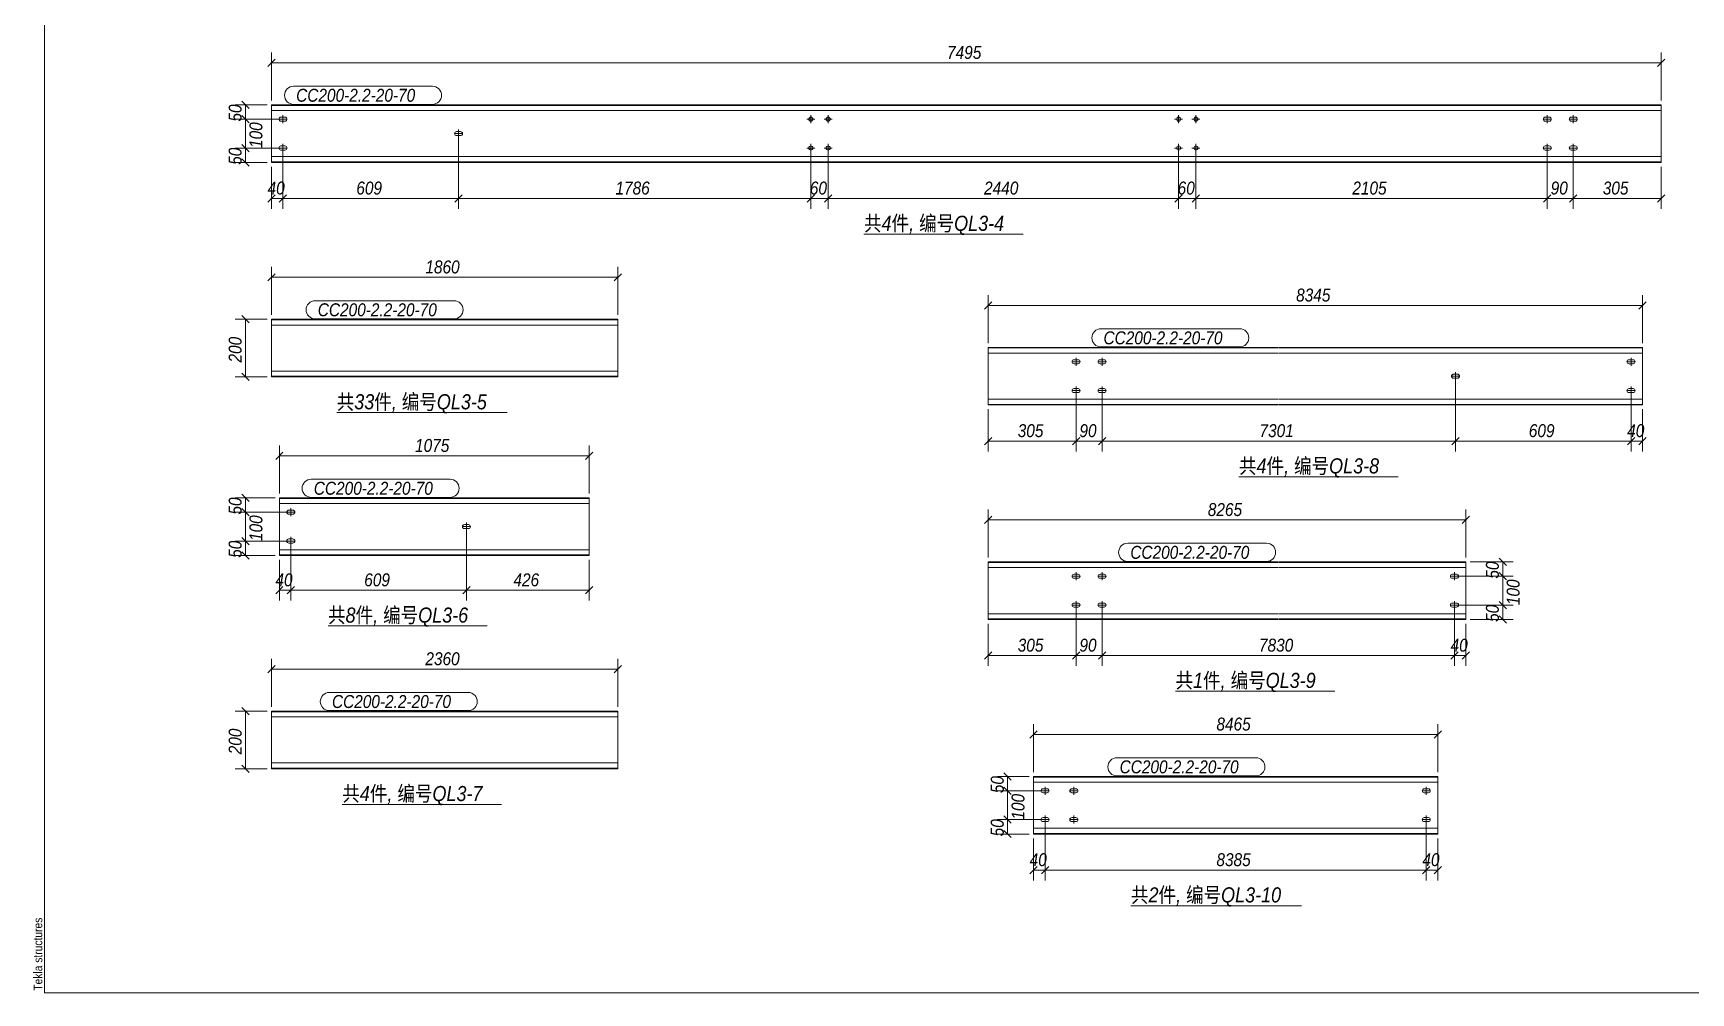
# Model space of a CAD drawing. Extents: x 857 to 4439, y -1249 to 4637.
# Drawn here: x 857.2 to 1240.5, y 2701.1 to 2923.1 of the extents above; entities that cross this region are included whole.
import ezdxf

# ---------------------------------------------------------------- set-up
doc = ezdxf.new("R2010")
doc.units = 0
doc.header["$LTSCALE"] = 1000
doc.header["$MEASUREMENT"] = 0
doc.linetypes.add('XKITLINE00', pattern=[0])
doc.linetypes.add('XKITLINE02', pattern=[4, 2, -2])
for name, color, linetype, lineweight in [('Bolt', 7, 'Continuous', 0), ('DrawingSheet', 5, 'Continuous', 0), ('OtherObjectType', 1, 'Continuous', 0), ('Part', 2, 'Continuous', 0), ('PartMark', 3, 'Continuous', 0), ('Z-DIMENSIONS', 1, 'Continuous', 0)]:
    doc.layers.add(name, color=color, linetype=linetype, lineweight=lineweight)
doc.styles.add('Arial', font='arial.ttf')
doc.styles.add('Arial Italic', font='ariali.ttf')

# ---------------------------------------------------------------- blocks, each defined once
blk = doc.blocks.new('墙面檩条3A')
at = {"layer": 'Bolt', "color": 3, "linetype": 'XKITLINE00', "lineweight": 0}
for p, q in [((59.26, 207.28), (59.22, 207.1)), ((59.22, 207.1), (59.22, 207.1)), ((59.22, 207.1), (59.26, 206.92)), ((61.09, 207.1), (59.22, 207.1)), ((59.36, 207.43), (59.26, 207.28)), ((59.51, 207.53), (59.36, 207.43)), ((59.69, 207.57), (59.51, 207.53)), ((60.62, 207.57), (59.69, 207.57)), ((60.15, 208.03), (60.15, 206.17)), ((60.8, 207.53), (60.62, 207.57)), ((60.95, 207.43), (60.8, 207.53)), ((61.05, 207.28), (60.95, 207.43)), ((61.09, 207.1), (61.05, 207.28)), ((61.05, 206.92), (61.09, 207.1)), ((61.09, 207.1), (61.09, 207.1)), ((183.15, 207.1), (181.28, 207.1)), ((182.22, 206.17), (182.22, 208.03)), ((187.15, 207.1), (185.28, 207.1)), ((186.22, 206.17), (186.22, 208.03)), ((268.18, 207.1), (266.32, 207.1)), ((267.25, 206.17), (267.25, 208.03)), ((272.18, 207.1), (270.32, 207.1)), ((271.25, 206.17), (271.25, 208.03)), ((351.61, 207.28), (351.58, 207.1)), ((351.58, 207.1), (351.58, 207.1)), ((351.58, 207.1), (351.61, 206.92)), ((353.44, 207.1), (351.58, 207.1)), ((351.71, 207.43), (351.61, 207.28)), ((351.87, 207.53), (351.71, 207.43)), ((352.04, 207.57), (351.87, 207.53)), ((352.98, 207.57), (352.04, 207.57)), ((352.51, 208.03), (352.51, 206.17)), ((353.16, 207.53), (352.98, 207.57)), ((353.31, 207.43), (353.16, 207.53)), ((353.41, 207.28), (353.31, 207.43)), ((353.44, 207.1), (353.41, 207.28)), ((353.41, 206.92), (353.44, 207.1)), ((353.44, 207.1), (353.44, 207.1)), ((357.61, 207.28), (357.58, 207.1)), ((357.58, 207.1), (357.58, 207.1)), ((357.58, 207.1), (357.61, 206.92)), ((359.44, 207.1), (357.58, 207.1)), ((357.71, 207.43), (357.61, 207.28)), ((357.87, 207.53), (357.71, 207.43)), ((358.04, 207.57), (357.87, 207.53)), ((358.98, 207.57), (358.04, 207.57)), ((358.51, 208.03), (358.51, 206.17)), ((359.16, 207.53), (358.98, 207.57)), ((359.31, 207.43), (359.16, 207.53)), ((359.41, 207.28), (359.31, 207.43)), ((359.44, 207.1), (359.41, 207.28)), ((359.41, 206.92), (359.44, 207.1)), ((359.44, 207.1), (359.44, 207.1)), ((59.26, 206.92), (59.36, 206.77)), ((59.36, 206.77), (59.51, 206.67)), ((59.51, 206.67), (59.69, 206.63)), ((59.69, 206.63), (60.62, 206.63)), ((60.62, 206.63), (60.8, 206.67)), ((60.8, 206.67), (60.95, 206.77)), ((60.95, 206.77), (61.05, 206.92)), ((99.86, 203.94), (99.82, 203.77)), ((99.82, 203.77), (99.82, 203.77)), ((99.82, 203.77), (99.86, 203.59)), ((101.69, 203.77), (99.82, 203.77)), ((99.96, 204.1), (99.86, 203.94)), ((99.86, 203.59), (99.96, 203.44)), ((100.11, 204.2), (99.96, 204.1)), ((99.96, 203.44), (100.11, 203.33)), ((100.29, 204.23), (100.11, 204.2)), ((100.11, 203.33), (100.29, 203.3)), ((101.22, 204.23), (100.29, 204.23)), ((100.29, 203.3), (101.22, 203.3)), ((100.75, 204.7), (100.75, 202.83)), ((101.4, 204.2), (101.22, 204.23)), ((101.22, 203.3), (101.4, 203.33)), ((101.55, 204.1), (101.4, 204.2)), ((101.4, 203.33), (101.55, 203.44)), ((101.65, 203.94), (101.55, 204.1)), ((101.55, 203.44), (101.65, 203.59)), ((101.69, 203.77), (101.65, 203.94)), ((101.65, 203.59), (101.69, 203.77)), ((101.69, 203.77), (101.69, 203.77)), ((351.61, 206.92), (351.71, 206.77)), ((351.71, 206.77), (351.87, 206.67)), ((351.87, 206.67), (352.04, 206.63)), ((352.04, 206.63), (352.98, 206.63)), ((352.98, 206.63), (353.16, 206.67)), ((353.16, 206.67), (353.31, 206.77)), ((353.31, 206.77), (353.41, 206.92)), ((357.61, 206.92), (357.71, 206.77)), ((357.71, 206.77), (357.87, 206.67)), ((357.87, 206.67), (358.04, 206.63)), ((358.04, 206.63), (358.98, 206.63)), ((358.98, 206.63), (359.16, 206.67)), ((359.16, 206.67), (359.31, 206.77)), ((359.31, 206.77), (359.41, 206.92)), ((59.26, 200.61), (59.22, 200.43)), ((59.22, 200.43), (59.22, 200.43)), ((59.22, 200.43), (59.26, 200.25)), ((61.09, 200.43), (59.22, 200.43)), ((59.36, 200.76), (59.26, 200.61)), ((59.26, 200.25), (59.36, 200.1)), ((59.51, 200.86), (59.36, 200.76)), ((59.36, 200.1), (59.51, 200)), ((59.69, 200.9), (59.51, 200.86)), ((59.51, 200), (59.69, 199.97)), ((60.62, 200.9), (59.69, 200.9)), ((59.69, 199.97), (60.62, 199.97)), ((60.15, 201.37), (60.15, 199.5)), ((60.8, 200.86), (60.62, 200.9)), ((60.62, 199.97), (60.8, 200)), ((60.95, 200.76), (60.8, 200.86)), ((60.8, 200), (60.95, 200.1)), ((61.05, 200.61), (60.95, 200.76)), ((60.95, 200.1), (61.05, 200.25)), ((61.09, 200.43), (61.05, 200.61)), ((61.05, 200.25), (61.09, 200.43)), ((61.09, 200.43), (61.09, 200.43)), ((183.15, 200.43), (181.28, 200.43)), ((182.22, 199.5), (182.22, 201.37)), ((187.15, 200.43), (185.28, 200.43)), ((186.22, 199.5), (186.22, 201.37)), ((268.18, 200.43), (266.32, 200.43)), ((267.25, 199.5), (267.25, 201.37)), ((272.18, 200.43), (270.32, 200.43)), ((271.25, 199.5), (271.25, 201.37)), ((351.61, 200.61), (351.58, 200.43)), ((351.58, 200.43), (351.58, 200.43)), ((351.58, 200.43), (351.61, 200.25)), ((353.44, 200.43), (351.58, 200.43)), ((351.71, 200.76), (351.61, 200.61)), ((351.61, 200.25), (351.71, 200.1)), ((351.87, 200.86), (351.71, 200.76)), ((351.71, 200.1), (351.87, 200)), ((352.04, 200.9), (351.87, 200.86)), ((351.87, 200), (352.04, 199.97)), ((352.98, 200.9), (352.04, 200.9)), ((352.04, 199.97), (352.98, 199.97)), ((352.51, 201.37), (352.51, 199.5)), ((353.16, 200.86), (352.98, 200.9)), ((352.98, 199.97), (353.16, 200)), ((353.31, 200.76), (353.16, 200.86)), ((353.16, 200), (353.31, 200.1)), ((353.41, 200.61), (353.31, 200.76)), ((353.31, 200.1), (353.41, 200.25)), ((353.44, 200.43), (353.41, 200.61)), ((353.41, 200.25), (353.44, 200.43)), ((353.44, 200.43), (353.44, 200.43)), ((357.61, 200.61), (357.58, 200.43)), ((357.58, 200.43), (357.58, 200.43)), ((357.58, 200.43), (357.61, 200.25)), ((359.44, 200.43), (357.58, 200.43)), ((357.71, 200.76), (357.61, 200.61)), ((357.61, 200.25), (357.71, 200.1)), ((357.87, 200.86), (357.71, 200.76)), ((357.71, 200.1), (357.87, 200)), ((358.04, 200.9), (357.87, 200.86)), ((357.87, 200), (358.04, 199.97)), ((358.98, 200.9), (358.04, 200.9)), ((358.04, 199.97), (358.98, 199.97)), ((358.51, 201.37), (358.51, 199.5)), ((359.16, 200.86), (358.98, 200.9)), ((358.98, 199.97), (359.16, 200)), ((359.31, 200.76), (359.16, 200.86)), ((359.16, 200), (359.31, 200.1)), ((359.41, 200.61), (359.31, 200.76)), ((359.31, 200.1), (359.41, 200.25)), ((359.44, 200.43), (359.41, 200.61)), ((359.41, 200.25), (359.44, 200.43)), ((359.44, 200.43), (359.44, 200.43)), ((242.65, 151.17), (242.62, 150.99)), ((242.62, 150.99), (242.62, 150.99)), ((242.62, 150.99), (242.65, 150.81)), ((244.49, 150.99), (242.62, 150.99)), ((242.76, 151.32), (242.65, 151.17)), ((242.65, 150.81), (242.76, 150.66)), ((242.91, 151.42), (242.76, 151.32)), ((242.76, 150.66), (242.91, 150.56)), ((243.09, 151.45), (242.91, 151.42)), ((242.91, 150.56), (243.09, 150.52)), ((244.02, 151.45), (243.09, 151.45)), ((243.09, 150.52), (244.02, 150.52)), ((243.55, 151.92), (243.55, 150.05)), ((244.2, 151.42), (244.02, 151.45)), ((244.02, 150.52), (244.2, 150.56)), ((244.35, 151.32), (244.2, 151.42)), ((244.2, 150.56), (244.35, 150.66)), ((244.45, 151.17), (244.35, 151.32)), ((244.35, 150.66), (244.45, 150.81)), ((244.49, 150.99), (244.45, 151.17)), ((244.45, 150.81), (244.49, 150.99)), ((244.49, 150.99), (244.49, 150.99)), ((248.65, 151.17), (248.62, 150.99)), ((248.62, 150.99), (248.62, 150.99)), ((248.62, 150.99), (248.65, 150.81)), ((250.49, 150.99), (248.62, 150.99)), ((248.76, 151.32), (248.65, 151.17)), ((248.65, 150.81), (248.76, 150.66)), ((248.91, 151.42), (248.76, 151.32)), ((248.76, 150.66), (248.91, 150.56)), ((249.09, 151.45), (248.91, 151.42)), ((248.91, 150.56), (249.09, 150.52)), ((250.02, 151.45), (249.09, 151.45)), ((249.09, 150.52), (250.02, 150.52)), ((249.55, 151.92), (249.55, 150.05)), ((250.2, 151.42), (250.02, 151.45)), ((250.02, 150.52), (250.2, 150.56)), ((250.35, 151.32), (250.2, 151.42)), ((250.2, 150.56), (250.35, 150.66)), ((250.45, 151.17), (250.35, 151.32)), ((250.35, 150.66), (250.45, 150.81)), ((250.49, 150.99), (250.45, 151.17)), ((250.45, 150.81), (250.49, 150.99)), ((250.49, 150.99), (250.49, 150.99)), ((370.98, 151.17), (370.94, 150.99)), ((370.94, 150.99), (370.94, 150.99)), ((370.94, 150.99), (370.98, 150.81)), ((372.81, 150.99), (370.94, 150.99)), ((371.08, 151.32), (370.98, 151.17)), ((370.98, 150.81), (371.08, 150.66)), ((371.23, 151.42), (371.08, 151.32)), ((371.08, 150.66), (371.23, 150.56)), ((371.41, 151.45), (371.23, 151.42)), ((371.23, 150.56), (371.41, 150.52)), ((372.34, 151.45), (371.41, 151.45)), ((371.41, 150.52), (372.34, 150.52)), ((371.88, 151.92), (371.88, 150.05)), ((372.52, 151.42), (372.34, 151.45)), ((372.34, 150.52), (372.52, 150.56)), ((372.67, 151.32), (372.52, 151.42)), ((372.52, 150.56), (372.67, 150.66)), ((372.78, 151.17), (372.67, 151.32)), ((372.67, 150.66), (372.78, 150.81)), ((372.81, 150.99), (372.78, 151.17)), ((372.78, 150.81), (372.81, 150.99)), ((372.81, 150.99), (372.81, 150.99)), ((330.38, 147.83), (330.34, 147.65)), ((330.34, 147.65), (330.34, 147.65)), ((330.34, 147.65), (330.38, 147.47)), ((332.21, 147.65), (330.34, 147.65)), ((330.48, 147.98), (330.38, 147.83)), ((330.38, 147.47), (330.48, 147.32)), ((330.63, 148.08), (330.48, 147.98)), ((330.48, 147.32), (330.63, 147.22)), ((330.81, 148.12), (330.63, 148.08)), ((330.63, 147.22), (330.81, 147.19)), ((331.74, 148.12), (330.81, 148.12)), ((330.81, 147.19), (331.74, 147.19)), ((331.28, 148.59), (331.28, 146.72)), ((331.92, 148.08), (331.74, 148.12)), ((331.74, 147.19), (331.92, 147.22)), ((332.07, 147.98), (331.92, 148.08)), ((331.92, 147.22), (332.07, 147.32)), ((332.18, 147.83), (332.07, 147.98)), ((332.07, 147.32), (332.18, 147.47)), ((332.21, 147.65), (332.18, 147.83)), ((332.18, 147.47), (332.21, 147.65)), ((332.21, 147.65), (332.21, 147.65)), ((242.65, 144.5), (242.62, 144.32)), ((242.62, 144.32), (242.62, 144.32)), ((242.62, 144.32), (242.65, 144.14)), ((244.49, 144.32), (242.62, 144.32)), ((242.76, 144.65), (242.65, 144.5)), ((242.65, 144.14), (242.76, 143.99)), ((242.91, 144.75), (242.76, 144.65)), ((242.76, 143.99), (242.91, 143.89)), ((243.09, 144.79), (242.91, 144.75)), ((242.91, 143.89), (243.09, 143.85)), ((244.02, 144.79), (243.09, 144.79)), ((243.09, 143.85), (244.02, 143.85)), ((243.55, 145.25), (243.55, 143.39)), ((244.2, 144.75), (244.02, 144.79)), ((244.02, 143.85), (244.2, 143.89)), ((244.35, 144.65), (244.2, 144.75)), ((244.2, 143.89), (244.35, 143.99)), ((244.45, 144.5), (244.35, 144.65)), ((244.35, 143.99), (244.45, 144.14)), ((244.49, 144.32), (244.45, 144.5)), ((244.45, 144.14), (244.49, 144.32)), ((244.49, 144.32), (244.49, 144.32)), ((248.65, 144.5), (248.62, 144.32)), ((248.62, 144.32), (248.62, 144.32)), ((248.62, 144.32), (248.65, 144.14)), ((250.49, 144.32), (248.62, 144.32)), ((248.76, 144.65), (248.65, 144.5)), ((248.65, 144.14), (248.76, 143.99)), ((248.91, 144.75), (248.76, 144.65)), ((248.76, 143.99), (248.91, 143.89)), ((249.09, 144.79), (248.91, 144.75)), ((248.91, 143.89), (249.09, 143.85)), ((250.02, 144.79), (249.09, 144.79)), ((249.09, 143.85), (250.02, 143.85)), ((249.55, 145.25), (249.55, 143.39)), ((250.2, 144.75), (250.02, 144.79)), ((250.02, 143.85), (250.2, 143.89)), ((250.35, 144.65), (250.2, 144.75)), ((250.2, 143.89), (250.35, 143.99)), ((250.45, 144.5), (250.35, 144.65)), ((250.35, 143.99), (250.45, 144.14)), ((250.49, 144.32), (250.45, 144.5)), ((250.45, 144.14), (250.49, 144.32)), ((250.49, 144.32), (250.49, 144.32)), ((370.98, 144.5), (370.94, 144.32)), ((370.94, 144.32), (370.94, 144.32)), ((370.94, 144.32), (370.98, 144.14)), ((372.81, 144.32), (370.94, 144.32)), ((371.08, 144.65), (370.98, 144.5)), ((370.98, 144.14), (371.08, 143.99)), ((371.23, 144.75), (371.08, 144.65)), ((371.08, 143.99), (371.23, 143.89)), ((371.41, 144.79), (371.23, 144.75)), ((371.23, 143.89), (371.41, 143.85)), ((372.34, 144.79), (371.41, 144.79)), ((371.41, 143.85), (372.34, 143.85)), ((371.88, 145.25), (371.88, 143.39)), ((372.52, 144.75), (372.34, 144.79)), ((372.34, 143.85), (372.52, 143.89)), ((372.67, 144.65), (372.52, 144.75)), ((372.52, 143.89), (372.67, 143.99)), ((372.78, 144.5), (372.67, 144.65)), ((372.67, 143.99), (372.78, 144.14)), ((372.81, 144.32), (372.78, 144.5)), ((372.78, 144.14), (372.81, 144.32)), ((372.81, 144.32), (372.81, 144.32)), ((61.08, 116.37), (61.05, 116.19)), ((61.05, 116.19), (61.05, 116.19)), ((61.05, 116.19), (61.08, 116.01)), ((62.92, 116.19), (61.05, 116.19)), ((61.19, 116.52), (61.08, 116.37)), ((61.08, 116.01), (61.19, 115.86)), ((61.34, 116.62), (61.19, 116.52)), ((61.19, 115.86), (61.34, 115.76)), ((61.52, 116.66), (61.34, 116.62)), ((61.34, 115.76), (61.52, 115.72)), ((62.45, 116.66), (61.52, 116.66)), ((61.52, 115.72), (62.45, 115.72)), ((61.98, 117.12), (61.98, 115.26)), ((62.63, 116.62), (62.45, 116.66)), ((62.45, 115.72), (62.63, 115.76)), ((62.78, 116.52), (62.63, 116.62)), ((62.63, 115.76), (62.78, 115.86)), ((62.88, 116.37), (62.78, 116.52)), ((62.78, 115.86), (62.88, 116.01)), ((62.92, 116.19), (62.88, 116.37)), ((62.88, 116.01), (62.92, 116.19)), ((62.92, 116.19), (62.92, 116.19)), ((101.68, 113.03), (101.65, 112.86)), ((101.65, 112.86), (101.65, 112.86)), ((101.65, 112.86), (101.68, 112.68)), ((103.52, 112.86), (101.65, 112.86)), ((101.79, 113.19), (101.68, 113.03)), ((101.68, 112.68), (101.79, 112.53)), ((101.94, 113.29), (101.79, 113.19)), ((101.79, 112.53), (101.94, 112.43)), ((102.12, 113.32), (101.94, 113.29)), ((101.94, 112.43), (102.12, 112.39)), ((103.05, 113.32), (102.12, 113.32)), ((102.12, 112.39), (103.05, 112.39)), ((102.58, 113.79), (102.58, 111.92)), ((103.23, 113.29), (103.05, 113.32)), ((103.05, 112.39), (103.23, 112.43)), ((103.38, 113.19), (103.23, 113.29)), ((103.23, 112.43), (103.38, 112.53)), ((103.48, 113.03), (103.38, 113.19)), ((103.38, 112.53), (103.48, 112.68)), ((103.52, 112.86), (103.48, 113.03)), ((103.48, 112.68), (103.52, 112.86)), ((103.52, 112.86), (103.52, 112.86)), ((61.08, 109.7), (61.05, 109.52)), ((61.05, 109.52), (61.05, 109.52)), ((61.05, 109.52), (61.08, 109.34)), ((62.92, 109.52), (61.05, 109.52)), ((61.19, 109.85), (61.08, 109.7)), ((61.08, 109.34), (61.19, 109.19)), ((61.34, 109.95), (61.19, 109.85)), ((61.19, 109.19), (61.34, 109.09)), ((61.52, 109.99), (61.34, 109.95)), ((61.34, 109.09), (61.52, 109.06)), ((62.45, 109.99), (61.52, 109.99)), ((61.52, 109.06), (62.45, 109.06)), ((61.98, 110.46), (61.98, 108.59)), ((62.63, 109.95), (62.45, 109.99)), ((62.45, 109.06), (62.63, 109.09)), ((62.78, 109.85), (62.63, 109.95)), ((62.63, 109.09), (62.78, 109.19)), ((62.88, 109.7), (62.78, 109.85)), ((62.78, 109.19), (62.88, 109.34)), ((62.92, 109.52), (62.88, 109.7)), ((62.88, 109.34), (62.92, 109.52)), ((62.92, 109.52), (62.92, 109.52)), ((242.65, 101.54), (242.62, 101.37)), ((242.62, 101.37), (242.62, 101.37)), ((242.62, 101.37), (242.65, 101.19)), ((244.49, 101.37), (242.62, 101.37)), ((242.76, 101.7), (242.65, 101.54)), ((242.65, 101.19), (242.76, 101.04)), ((242.91, 101.8), (242.76, 101.7)), ((242.76, 101.04), (242.91, 100.93)), ((243.09, 101.83), (242.91, 101.8)), ((242.91, 100.93), (243.09, 100.9)), ((244.02, 101.83), (243.09, 101.83)), ((243.09, 100.9), (244.02, 100.9)), ((243.55, 102.3), (243.55, 100.43)), ((244.2, 101.8), (244.02, 101.83)), ((244.02, 100.9), (244.2, 100.93)), ((244.35, 101.7), (244.2, 101.8)), ((244.2, 100.93), (244.35, 101.04)), ((244.45, 101.54), (244.35, 101.7)), ((244.35, 101.04), (244.45, 101.19)), ((244.49, 101.37), (244.45, 101.54)), ((244.45, 101.19), (244.49, 101.37)), ((244.49, 101.37), (244.49, 101.37)), ((248.65, 101.54), (248.62, 101.37)), ((248.62, 101.37), (248.62, 101.37)), ((248.62, 101.37), (248.65, 101.19)), ((250.49, 101.37), (248.62, 101.37)), ((248.76, 101.7), (248.65, 101.54)), ((248.65, 101.19), (248.76, 101.04)), ((248.91, 101.8), (248.76, 101.7)), ((248.76, 101.04), (248.91, 100.93)), ((249.09, 101.83), (248.91, 101.8)), ((248.91, 100.93), (249.09, 100.9)), ((250.02, 101.83), (249.09, 101.83)), ((249.09, 100.9), (250.02, 100.9)), ((249.55, 102.3), (249.55, 100.43)), ((250.2, 101.8), (250.02, 101.83)), ((250.02, 100.9), (250.2, 100.93)), ((250.35, 101.7), (250.2, 101.8)), ((250.2, 100.93), (250.35, 101.04)), ((250.45, 101.54), (250.35, 101.7)), ((250.35, 101.04), (250.45, 101.19)), ((250.49, 101.37), (250.45, 101.54)), ((250.45, 101.19), (250.49, 101.37)), ((250.49, 101.37), (250.49, 101.37)), ((330.14, 101.54), (330.1, 101.37)), ((330.1, 101.37), (330.1, 101.37)), ((330.1, 101.37), (330.14, 101.19)), ((330.1, 101.37), (331.97, 101.37)), ((330.24, 101.7), (330.14, 101.54)), ((330.14, 101.19), (330.24, 101.04)), ((330.39, 101.8), (330.24, 101.7)), ((330.24, 101.04), (330.39, 100.93)), ((330.57, 101.83), (330.39, 101.8)), ((330.39, 100.93), (330.57, 100.9)), ((331.5, 101.83), (330.57, 101.83)), ((330.57, 100.9), (331.5, 100.9)), ((331.04, 100.43), (331.04, 102.3)), ((331.68, 101.8), (331.5, 101.83)), ((331.5, 100.9), (331.68, 100.93)), ((331.83, 101.7), (331.68, 101.8)), ((331.68, 100.93), (331.83, 101.04)), ((331.94, 101.54), (331.83, 101.7)), ((331.83, 101.04), (331.94, 101.19)), ((331.97, 101.37), (331.94, 101.54)), ((331.94, 101.19), (331.97, 101.37)), ((331.97, 101.37), (331.97, 101.37)), ((242.65, 94.88), (242.62, 94.7)), ((242.62, 94.7), (242.62, 94.7)), ((242.62, 94.7), (242.65, 94.52)), ((244.49, 94.7), (242.62, 94.7)), ((242.76, 95.03), (242.65, 94.88)), ((242.65, 94.52), (242.76, 94.37)), ((242.91, 95.13), (242.76, 95.03)), ((242.76, 94.37), (242.91, 94.27)), ((243.09, 95.17), (242.91, 95.13)), ((242.91, 94.27), (243.09, 94.23)), ((244.02, 95.17), (243.09, 95.17)), ((243.09, 94.23), (244.02, 94.23)), ((243.55, 95.63), (243.55, 93.77)), ((244.2, 95.13), (244.02, 95.17)), ((244.02, 94.23), (244.2, 94.27)), ((244.35, 95.03), (244.2, 95.13)), ((244.2, 94.27), (244.35, 94.37)), ((244.45, 94.88), (244.35, 95.03)), ((244.35, 94.37), (244.45, 94.52)), ((244.49, 94.7), (244.45, 94.88)), ((244.45, 94.52), (244.49, 94.7)), ((244.49, 94.7), (244.49, 94.7)), ((248.65, 94.88), (248.62, 94.7)), ((248.62, 94.7), (248.62, 94.7)), ((248.62, 94.7), (248.65, 94.52)), ((250.49, 94.7), (248.62, 94.7)), ((248.76, 95.03), (248.65, 94.88)), ((248.65, 94.52), (248.76, 94.37)), ((248.91, 95.13), (248.76, 95.03)), ((248.76, 94.37), (248.91, 94.27)), ((249.09, 95.17), (248.91, 95.13)), ((248.91, 94.27), (249.09, 94.23)), ((250.02, 95.17), (249.09, 95.17)), ((249.09, 94.23), (250.02, 94.23)), ((249.55, 95.63), (249.55, 93.77)), ((250.2, 95.13), (250.02, 95.17)), ((250.02, 94.23), (250.2, 94.27)), ((250.35, 95.03), (250.2, 95.13)), ((250.2, 94.27), (250.35, 94.37)), ((250.45, 94.88), (250.35, 95.03)), ((250.35, 94.37), (250.45, 94.52)), ((250.49, 94.7), (250.45, 94.88)), ((250.45, 94.52), (250.49, 94.7)), ((250.49, 94.7), (250.49, 94.7)), ((330.14, 94.88), (330.1, 94.7)), ((330.1, 94.7), (330.1, 94.7)), ((330.1, 94.7), (330.14, 94.52)), ((330.1, 94.7), (331.97, 94.7)), ((330.24, 95.03), (330.14, 94.88)), ((330.14, 94.52), (330.24, 94.37)), ((330.39, 95.13), (330.24, 95.03)), ((330.24, 94.37), (330.39, 94.27)), ((330.57, 95.17), (330.39, 95.13)), ((330.39, 94.27), (330.57, 94.23)), ((331.5, 95.17), (330.57, 95.17)), ((330.57, 94.23), (331.5, 94.23)), ((331.04, 93.77), (331.04, 95.63)), ((331.68, 95.13), (331.5, 95.17)), ((331.5, 94.23), (331.68, 94.27)), ((331.83, 95.03), (331.68, 95.13)), ((331.68, 94.27), (331.83, 94.37)), ((331.94, 94.88), (331.83, 95.03)), ((331.83, 94.37), (331.94, 94.52)), ((331.97, 94.7), (331.94, 94.88)), ((331.94, 94.52), (331.97, 94.7)), ((331.97, 94.7), (331.97, 94.7)), ((235.47, 51.92), (235.44, 51.74)), ((235.44, 51.74), (235.44, 51.74)), ((235.44, 51.74), (235.47, 51.57)), ((235.44, 51.74), (237.31, 51.74)), ((235.58, 52.07), (235.47, 51.92)), ((235.47, 51.57), (235.58, 51.41)), ((235.73, 52.18), (235.58, 52.07)), ((235.58, 51.41), (235.73, 51.31)), ((235.91, 52.21), (235.73, 52.18)), ((235.73, 51.31), (235.91, 51.28)), ((236.84, 52.21), (235.91, 52.21)), ((235.91, 51.28), (236.84, 51.28)), ((236.37, 50.81), (236.37, 52.68)), ((237.02, 52.18), (236.84, 52.21)), ((236.84, 51.28), (237.02, 51.31)), ((237.17, 52.07), (237.02, 52.18)), ((237.02, 51.31), (237.17, 51.41)), ((237.27, 51.92), (237.17, 52.07)), ((237.17, 51.41), (237.27, 51.57)), ((237.31, 51.74), (237.27, 51.92)), ((237.27, 51.57), (237.31, 51.74)), ((237.31, 51.74), (237.31, 51.74)), ((242.14, 51.92), (242.11, 51.74)), ((242.11, 51.74), (242.11, 51.74)), ((242.11, 51.74), (242.14, 51.57)), ((242.11, 51.74), (243.97, 51.74)), ((242.24, 52.07), (242.14, 51.92)), ((242.14, 51.57), (242.24, 51.41)), ((242.39, 52.18), (242.24, 52.07)), ((242.24, 51.41), (242.39, 51.31)), ((242.57, 52.21), (242.39, 52.18)), ((242.39, 51.31), (242.57, 51.28)), ((243.51, 52.21), (242.57, 52.21)), ((242.57, 51.28), (243.51, 51.28)), ((243.04, 50.81), (243.04, 52.68)), ((243.68, 52.18), (243.51, 52.21)), ((243.51, 51.28), (243.68, 51.31)), ((243.84, 52.07), (243.68, 52.18)), ((243.68, 51.31), (243.84, 51.41)), ((243.94, 51.92), (243.84, 52.07)), ((243.84, 51.41), (243.94, 51.57)), ((243.97, 51.74), (243.94, 51.92)), ((243.94, 51.57), (243.97, 51.74)), ((243.97, 51.74), (243.97, 51.74)), ((323.63, 51.92), (323.59, 51.74)), ((323.59, 51.74), (323.59, 51.74)), ((323.59, 51.74), (323.63, 51.57)), ((323.59, 51.74), (325.46, 51.74)), ((323.73, 52.07), (323.63, 51.92)), ((323.63, 51.57), (323.73, 51.41)), ((323.88, 52.18), (323.73, 52.07)), ((323.73, 51.41), (323.88, 51.31)), ((324.06, 52.21), (323.88, 52.18)), ((323.88, 51.31), (324.06, 51.28)), ((324.99, 52.21), (324.06, 52.21)), ((324.06, 51.28), (324.99, 51.28)), ((324.52, 50.81), (324.52, 52.68)), ((325.17, 52.18), (324.99, 52.21)), ((324.99, 51.28), (325.17, 51.31)), ((325.32, 52.07), (325.17, 52.18)), ((325.17, 51.31), (325.32, 51.41)), ((325.42, 51.92), (325.32, 52.07)), ((325.32, 51.41), (325.42, 51.57)), ((325.46, 51.74), (325.42, 51.92)), ((325.42, 51.57), (325.46, 51.74)), ((325.46, 51.74), (325.46, 51.74)), ((236.37, 44.14), (236.37, 46.01)), ((243.04, 44.14), (243.04, 46.01)), ((324.52, 44.14), (324.52, 46.01)), ((235.47, 45.26), (235.44, 45.08)), ((235.44, 45.08), (235.44, 45.08)), ((235.44, 45.08), (235.47, 44.9)), ((235.44, 45.08), (237.31, 45.08)), ((235.58, 45.41), (235.47, 45.26)), ((235.47, 44.9), (235.58, 44.75)), ((235.73, 45.51), (235.58, 45.41)), ((235.58, 44.75), (235.73, 44.65)), ((235.91, 45.54), (235.73, 45.51)), ((235.73, 44.65), (235.91, 44.61)), ((236.84, 45.54), (235.91, 45.54)), ((235.91, 44.61), (236.84, 44.61)), ((237.02, 45.51), (236.84, 45.54)), ((236.84, 44.61), (237.02, 44.65)), ((237.17, 45.41), (237.02, 45.51)), ((237.02, 44.65), (237.17, 44.75)), ((237.27, 45.26), (237.17, 45.41)), ((237.17, 44.75), (237.27, 44.9)), ((237.31, 45.08), (237.27, 45.26)), ((237.27, 44.9), (237.31, 45.08)), ((237.31, 45.08), (237.31, 45.08)), ((242.14, 45.26), (242.11, 45.08)), ((242.11, 45.08), (242.11, 45.08)), ((242.11, 45.08), (242.14, 44.9)), ((242.11, 45.08), (243.97, 45.08)), ((242.24, 45.41), (242.14, 45.26)), ((242.14, 44.9), (242.24, 44.75)), ((242.39, 45.51), (242.24, 45.41)), ((242.24, 44.75), (242.39, 44.65)), ((242.57, 45.54), (242.39, 45.51)), ((242.39, 44.65), (242.57, 44.61)), ((243.51, 45.54), (242.57, 45.54)), ((242.57, 44.61), (243.51, 44.61)), ((243.68, 45.51), (243.51, 45.54)), ((243.51, 44.61), (243.68, 44.65)), ((243.84, 45.41), (243.68, 45.51)), ((243.68, 44.65), (243.84, 44.75)), ((243.94, 45.26), (243.84, 45.41)), ((243.84, 44.75), (243.94, 44.9)), ((243.97, 45.08), (243.94, 45.26)), ((243.94, 44.9), (243.97, 45.08)), ((243.97, 45.08), (243.97, 45.08)), ((323.63, 45.26), (323.59, 45.08)), ((323.59, 45.08), (323.59, 45.08)), ((323.59, 45.08), (323.63, 44.9)), ((323.59, 45.08), (325.46, 45.08)), ((323.73, 45.41), (323.63, 45.26)), ((323.63, 44.9), (323.73, 44.75)), ((323.88, 45.51), (323.73, 45.41)), ((323.73, 44.75), (323.88, 44.65)), ((324.06, 45.54), (323.88, 45.51)), ((323.88, 44.65), (324.06, 44.61)), ((324.99, 45.54), (324.06, 45.54)), ((324.06, 44.61), (324.99, 44.61)), ((325.17, 45.51), (324.99, 45.54)), ((324.99, 44.61), (325.17, 44.65)), ((325.32, 45.41), (325.17, 45.51)), ((325.17, 44.65), (325.32, 44.75)), ((325.42, 45.26), (325.32, 45.41)), ((325.32, 44.75), (325.42, 44.9)), ((325.46, 45.08), (325.42, 45.26)), ((325.42, 44.9), (325.46, 45.08)), ((325.46, 45.08), (325.46, 45.08))]:
    blk.add_line(p, q, dxfattribs=at)
for centre in [(182.22, 207.1), (186.22, 207.1), (267.25, 207.1), (271.25, 207.1), (182.22, 200.43), (186.22, 200.43), (267.25, 200.43), (271.25, 200.43)]:
    blk.add_circle(centre, 0.467, dxfattribs=at)
at = {"layer": 'DrawingSheet', "color": 5, "linetype": 'XKITLINE00', "lineweight": 0}
for p, q in [((5, 415), (5, 5)), ((5, 5), (589, 5))]:
    blk.add_line(p, q, dxfattribs=at)
at = {"layer": 'OtherObjectType', "color": 1, "linetype": 'XKITLINE00', "lineweight": 0}
for p, q in [((194.51, 180.52), (231.33, 180.52)), ((72.58, 139.23), (112, 139.23)), ((281.22, 124.4), (318.04, 124.4)), ((70.58, 89.89), (107.4, 89.89)), ((266.55, 74.78), (303.37, 74.78)), ((73.88, 48.6), (110.71, 48.6)), ((256.24, 25.16), (295.66, 25.16))]:
    blk.add_line(p, q, dxfattribs=at)
at = {"layer": 'Part', "color": 2, "linetype": 'XKITLINE00', "lineweight": 0}
for p, q in [((57.49, 197.1), (57.49, 210.43)), ((141.65, 210.43), (57.49, 210.43)), ((141.65, 209.1), (57.49, 209.1)), ((226.68, 210.43), (141.75, 210.43)), ((226.68, 209.1), (141.75, 209.1)), ((311.72, 210.43), (226.78, 210.43)), ((311.72, 209.1), (226.78, 209.1)), ((378.84, 210.43), (311.82, 210.43)), ((378.84, 209.1), (311.82, 209.1)), ((378.84, 197.1), (378.84, 210.43)), ((141.65, 198.43), (57.49, 198.43)), ((141.65, 197.1), (57.49, 197.1)), ((226.68, 198.43), (141.75, 198.43)), ((226.68, 197.1), (141.75, 197.1)), ((311.72, 198.43), (226.78, 198.43)), ((311.72, 197.1), (226.78, 197.1)), ((378.84, 198.43), (311.82, 198.43)), ((378.84, 197.1), (311.82, 197.1)), ((57.49, 147.48), (57.49, 160.81)), ((97.49, 160.81), (57.49, 160.81)), ((97.49, 159.48), (57.49, 159.48)), ((137.59, 160.81), (97.59, 160.81)), ((137.59, 159.48), (97.59, 159.48)), ((137.59, 147.48), (137.59, 160.81)), ((223.22, 140.99), (223.22, 154.32)), ((290.24, 154.32), (223.22, 154.32)), ((374.54, 154.32), (290.34, 154.32)), ((374.54, 140.99), (374.54, 154.32)), ((290.24, 152.99), (223.22, 152.99)), ((374.54, 152.99), (290.34, 152.99)), ((97.49, 148.81), (57.49, 148.81)), ((97.49, 147.48), (57.49, 147.48)), ((137.59, 148.81), (97.59, 148.81)), ((137.59, 147.48), (97.59, 147.48)), ((290.24, 142.32), (223.22, 142.32)), ((374.54, 142.32), (290.34, 142.32)), ((290.24, 140.99), (223.22, 140.99)), ((374.54, 140.99), (290.34, 140.99)), ((59.32, 106.19), (59.32, 119.52)), ((130.98, 119.52), (59.32, 119.52)), ((130.98, 106.19), (130.98, 119.52)), ((130.98, 118.19), (59.32, 118.19)), ((130.98, 107.52), (59.32, 107.52)), ((130.98, 106.19), (59.32, 106.19)), ((223.22, 91.37), (223.22, 104.7)), ((290.24, 104.7), (223.22, 104.7)), ((333.7, 104.7), (290.34, 104.7)), ((333.7, 91.37), (333.7, 104.7)), ((290.24, 103.37), (223.22, 103.37)), ((333.7, 103.37), (290.34, 103.37)), ((290.24, 92.7), (223.22, 92.7)), ((333.7, 92.7), (290.34, 92.7)), ((290.24, 91.37), (223.22, 91.37)), ((333.7, 91.37), (290.34, 91.37)), ((57.49, 56.85), (57.49, 70.19)), ((97.49, 70.19), (57.49, 70.19)), ((137.59, 70.19), (97.59, 70.19)), ((137.59, 56.85), (137.59, 70.19)), ((97.49, 68.85), (57.49, 68.85)), ((137.59, 68.85), (97.59, 68.85)), ((97.49, 58.19), (57.49, 58.19)), ((137.59, 58.19), (97.59, 58.19)), ((97.49, 56.85), (57.49, 56.85)), ((137.59, 56.85), (97.59, 56.85)), ((233.71, 41.74), (233.71, 55.08)), ((283.73, 55.08), (233.71, 55.08)), ((283.73, 53.74), (233.71, 53.74)), ((327.19, 55.08), (283.83, 55.08)), ((327.19, 53.74), (283.83, 53.74)), ((327.19, 41.74), (327.19, 55.08)), ((283.73, 43.08), (233.71, 43.08)), ((327.19, 43.08), (283.83, 43.08)), ((283.73, 41.74), (233.71, 41.74)), ((327.19, 41.74), (283.83, 41.74))]:
    blk.add_line(p, q, dxfattribs=at)
at = {"layer": 'Part', "color": 7, "linetype": 'XKITLINE02', "lineweight": 0}
for p, q in [((141.65, 210.29), (57.49, 210.29)), ((226.68, 210.29), (141.75, 210.29)), ((311.72, 210.29), (226.78, 210.29)), ((378.84, 210.29), (311.82, 210.29)), ((141.65, 197.25), (57.49, 197.25)), ((226.68, 197.25), (141.75, 197.25)), ((311.72, 197.25), (226.78, 197.25)), ((378.84, 197.25), (311.82, 197.25)), ((97.49, 160.66), (57.49, 160.66)), ((137.59, 160.66), (97.59, 160.66)), ((290.24, 154.17), (223.22, 154.17)), ((374.54, 154.17), (290.34, 154.17)), ((97.49, 147.62), (57.49, 147.62)), ((137.59, 147.62), (97.59, 147.62)), ((290.24, 141.13), (223.22, 141.13)), ((374.54, 141.13), (290.34, 141.13)), ((130.98, 119.38), (59.32, 119.38)), ((130.98, 106.34), (59.32, 106.34)), ((290.24, 104.55), (223.22, 104.55)), ((333.7, 104.55), (290.34, 104.55)), ((290.24, 91.51), (223.22, 91.51)), ((333.7, 91.51), (290.34, 91.51)), ((97.49, 70.04), (57.49, 70.04)), ((137.59, 70.04), (97.59, 70.04)), ((97.49, 57), (57.49, 57)), ((137.59, 57), (97.59, 57)), ((283.73, 54.93), (233.71, 54.93)), ((327.19, 54.93), (283.83, 54.93)), ((283.73, 41.89), (233.71, 41.89)), ((327.19, 41.89), (283.83, 41.89))]:
    blk.add_line(p, q, dxfattribs=at)
at = {"layer": 'PartMark', "color": 1, "linetype": 'XKITLINE00', "lineweight": 0}
for p, q in [((62.61, 214.73), (94.72, 214.73)), ((62.61, 210.53), (94.72, 210.53)), ((67.61, 165.11), (99.72, 165.11)), ((67.61, 160.91), (99.72, 160.91)), ((249.29, 158.62), (281.4, 158.62)), ((249.29, 154.42), (281.4, 154.42)), ((66.69, 123.82), (98.8, 123.82)), ((66.69, 119.62), (98.8, 119.62)), ((255.49, 109), (287.6, 109)), ((255.49, 104.8), (287.6, 104.8)), ((70.89, 74.49), (103, 74.49)), ((70.89, 70.29), (103, 70.29)), ((253.02, 59.38), (285.13, 59.38)), ((253.02, 55.18), (285.13, 55.18))]:
    blk.add_line(p, q, dxfattribs=at)
for centre, start, end in [((62.61, 212.63), 90, 270), ((94.72, 212.63), 270, 90), ((67.61, 163.01), 90, 270), ((99.72, 163.01), 270, 90), ((249.29, 156.52), 90, 270), ((281.4, 156.52), 270, 90), ((66.69, 121.72), 90, 270), ((98.8, 121.72), 270, 90), ((255.49, 106.9), 90, 270), ((287.6, 106.9), 270, 90), ((70.89, 72.39), 90, 270), ((103, 72.39), 270, 90), ((253.02, 57.28), 90, 270), ((285.13, 57.28), 270, 90)]:
    blk.add_arc(centre, 2.1, start, end, dxfattribs=at)
at = {"layer": 'Z-DIMENSIONS', "color": 4, "linetype": 'XKITLINE00', "lineweight": 0}
for p, q in [((57.49, 211.43), (57.49, 222.54)), ((378.84, 211.43), (378.84, 222.54)), ((58.34, 220.98), (56.64, 219.29)), ((57.49, 220.14), (378.84, 220.14)), ((379.69, 220.98), (378, 219.29)), ((50.65, 211.28), (52.35, 209.58)), ((56.49, 210.43), (49.1, 210.43)), ((59.15, 207.1), (49.1, 207.1)), ((59.15, 207.1), (49.1, 207.1)), ((50.65, 207.95), (52.35, 206.25)), ((50.65, 207.95), (52.35, 206.25)), ((51.5, 207.1), (51.5, 210.43)), ((51.5, 200.43), (51.5, 207.1)), ((59.15, 200.43), (49.1, 200.43)), ((59.15, 200.43), (49.1, 200.43)), ((50.65, 201.28), (52.35, 199.58)), ((50.65, 201.28), (52.35, 199.58)), ((51.5, 197.1), (51.5, 200.43)), ((60.15, 199.43), (60.15, 186.37)), ((60.15, 199.43), (60.15, 186.37)), ((100.75, 202.77), (100.75, 186.37)), ((100.75, 202.77), (100.75, 186.37)), ((182.22, 199.43), (182.22, 186.37)), ((182.22, 199.43), (182.22, 186.37)), ((186.22, 199.43), (186.22, 186.37)), ((186.22, 199.43), (186.22, 186.37)), ((267.25, 199.43), (267.25, 186.37)), ((267.25, 199.43), (267.25, 186.37)), ((271.25, 199.43), (271.25, 186.37)), ((271.25, 199.43), (271.25, 186.37)), ((352.51, 199.43), (352.51, 186.37)), ((352.51, 199.43), (352.51, 186.37)), ((358.51, 199.43), (358.51, 186.37)), ((358.51, 199.43), (358.51, 186.37)), ((56.49, 197.1), (49.1, 197.1)), ((50.65, 197.95), (52.35, 196.25)), ((57.49, 196.1), (57.49, 186.37)), ((378.84, 196.1), (378.84, 186.37)), ((58.34, 189.61), (56.64, 187.92)), ((57.49, 188.77), (60.15, 188.77)), ((61, 189.61), (59.3, 187.92)), ((61, 189.61), (59.3, 187.92)), ((60.15, 188.77), (100.75, 188.77)), ((101.6, 189.61), (99.91, 187.92)), ((101.6, 189.61), (99.91, 187.92)), ((100.75, 188.77), (182.22, 188.77)), ((183.07, 189.61), (181.37, 187.92)), ((183.07, 189.61), (181.37, 187.92)), ((182.22, 188.77), (186.22, 188.77)), ((187.07, 189.61), (185.37, 187.92)), ((187.07, 189.61), (185.37, 187.92)), ((186.22, 188.77), (267.25, 188.77)), ((268.1, 189.61), (266.4, 187.92)), ((268.1, 189.61), (266.4, 187.92)), ((267.25, 188.77), (271.25, 188.77)), ((272.1, 189.61), (270.4, 187.92)), ((272.1, 189.61), (270.4, 187.92)), ((271.25, 188.77), (352.51, 188.77)), ((353.36, 189.61), (351.66, 187.92)), ((353.36, 189.61), (351.66, 187.92)), ((352.51, 188.77), (358.51, 188.77)), ((359.36, 189.61), (357.66, 187.92)), ((359.36, 189.61), (357.66, 187.92)), ((358.51, 188.77), (378.84, 188.77)), ((379.69, 189.61), (378, 187.92)), ((57.49, 161.81), (57.49, 172.92)), ((137.59, 161.81), (137.59, 172.92)), ((58.34, 171.36), (56.64, 169.67)), ((57.49, 170.52), (137.59, 170.52)), ((138.44, 171.36), (136.74, 169.67)), ((224.07, 164.87), (222.37, 163.18)), ((223.22, 155.32), (223.22, 166.42)), ((375.39, 164.87), (373.7, 163.18)), ((374.54, 155.32), (374.54, 166.42)), ((50.65, 161.66), (52.35, 159.96)), ((223.22, 164.02), (374.54, 164.02)), ((56.49, 160.81), (49.1, 160.81)), ((51.5, 147.48), (51.5, 160.81)), ((56.49, 147.48), (49.1, 147.48)), ((50.65, 148.33), (52.35, 146.63)), ((331.28, 146.65), (331.28, 130.25)), ((331.28, 146.65), (331.28, 130.25)), ((243.55, 143.32), (243.55, 130.25)), ((243.55, 143.32), (243.55, 130.25)), ((249.55, 143.32), (249.55, 130.25)), ((249.55, 143.32), (249.55, 130.25)), ((371.88, 143.32), (371.88, 130.25)), ((371.88, 143.32), (371.88, 130.25)), ((223.22, 139.99), (223.22, 130.25)), ((374.54, 139.99), (374.54, 130.25)), ((59.32, 120.52), (59.32, 131.63)), ((130.98, 120.52), (130.98, 131.63)), ((224.07, 133.5), (222.37, 131.8)), ((223.22, 132.65), (243.55, 132.65)), ((244.4, 133.5), (242.7, 131.8)), ((244.4, 133.5), (242.7, 131.8)), ((243.55, 132.65), (249.55, 132.65)), ((250.4, 133.5), (248.7, 131.8)), ((250.4, 133.5), (248.7, 131.8)), ((249.55, 132.65), (331.28, 132.65)), ((332.13, 133.5), (330.43, 131.8)), ((332.13, 133.5), (330.43, 131.8)), ((331.28, 132.65), (371.88, 132.65)), ((372.73, 133.5), (371.03, 131.8)), ((372.73, 133.5), (371.03, 131.8)), ((371.88, 132.65), (374.54, 132.65)), ((375.39, 133.5), (373.7, 131.8)), ((60.16, 130.08), (58.47, 128.38)), ((59.32, 129.23), (130.98, 129.23)), ((131.83, 130.08), (130.13, 128.38)), ((58.32, 119.52), (49.1, 119.52)), ((50.65, 120.37), (52.35, 118.67)), ((51.5, 116.19), (51.5, 119.52)), ((60.98, 116.19), (49.1, 116.19)), ((60.98, 116.19), (49.1, 116.19)), ((50.65, 117.04), (52.35, 115.34)), ((50.65, 117.04), (52.35, 115.34)), ((51.5, 109.52), (51.5, 116.19)), ((224.07, 115.25), (222.37, 113.55)), ((223.22, 105.7), (223.22, 116.8)), ((334.55, 115.25), (332.86, 113.55)), ((333.7, 105.7), (333.7, 116.8)), ((102.58, 111.86), (102.58, 95.74)), ((102.58, 111.86), (102.58, 95.74)), ((223.22, 114.4), (333.7, 114.4)), ((60.98, 109.52), (49.1, 109.52)), ((60.98, 109.52), (49.1, 109.52)), ((50.65, 110.37), (52.35, 108.67)), ((50.65, 110.37), (52.35, 108.67)), ((51.5, 106.19), (51.5, 109.52)), ((61.98, 108.52), (61.98, 95.74)), ((61.98, 108.52), (61.98, 95.74)), ((58.32, 106.19), (49.1, 106.19)), ((50.65, 107.04), (52.35, 105.34)), ((59.32, 105.19), (59.32, 95.74)), ((130.98, 105.19), (130.98, 95.74)), ((334.7, 104.7), (344.61, 104.7)), ((341.36, 105.55), (343.05, 103.85)), ((342.21, 101.37), (342.21, 104.7)), ((332.04, 101.37), (344.61, 101.37)), ((332.04, 101.37), (344.61, 101.37)), ((341.36, 102.21), (343.05, 100.52)), ((341.36, 102.21), (343.05, 100.52)), ((342.21, 94.7), (342.21, 101.37)), ((60.16, 98.99), (58.47, 97.29)), ((59.32, 98.14), (61.98, 98.14)), ((62.83, 98.99), (61.13, 97.29)), ((62.83, 98.99), (61.13, 97.29)), ((61.98, 98.14), (102.58, 98.14)), ((103.43, 98.99), (101.73, 97.29)), ((103.43, 98.99), (101.73, 97.29)), ((102.58, 98.14), (130.98, 98.14)), ((131.83, 98.99), (130.13, 97.29)), ((243.55, 93.7), (243.55, 80.63)), ((243.55, 93.7), (243.55, 80.63)), ((249.55, 93.7), (249.55, 80.63)), ((249.55, 93.7), (249.55, 80.63)), ((331.04, 93.7), (331.04, 80.63)), ((331.04, 93.7), (331.04, 80.63)), ((332.04, 94.7), (344.61, 94.7)), ((332.04, 94.7), (344.61, 94.7)), ((341.36, 95.55), (343.05, 93.85)), ((341.36, 95.55), (343.05, 93.85)), ((341.36, 92.21), (343.05, 90.52)), ((342.21, 91.37), (342.21, 94.7)), ((223.22, 90.37), (223.22, 80.63)), ((333.7, 90.37), (333.7, 80.63)), ((334.7, 91.37), (344.61, 91.37)), ((58.34, 80.74), (56.64, 79.04)), ((57.49, 71.19), (57.49, 82.29)), ((138.44, 80.74), (136.74, 79.04)), ((137.59, 71.19), (137.59, 82.29)), ((224.07, 83.88), (222.37, 82.18)), ((223.22, 83.03), (243.55, 83.03)), ((244.4, 83.88), (242.7, 82.18)), ((244.4, 83.88), (242.7, 82.18)), ((243.55, 83.03), (249.55, 83.03)), ((250.4, 83.88), (248.7, 82.18)), ((250.4, 83.88), (248.7, 82.18)), ((249.55, 83.03), (331.04, 83.03)), ((331.89, 83.88), (330.19, 82.18)), ((331.89, 83.88), (330.19, 82.18)), ((331.04, 83.03), (333.7, 83.03)), ((334.55, 83.88), (332.86, 82.18)), ((57.49, 79.89), (137.59, 79.89)), ((56.49, 70.19), (49.1, 70.19)), ((50.65, 71.04), (52.35, 69.34)), ((51.5, 56.85), (51.5, 70.19)), ((234.55, 65.63), (232.86, 63.93)), ((233.71, 56.08), (233.71, 67.18)), ((328.04, 65.63), (326.34, 63.93)), ((327.19, 56.08), (327.19, 67.18)), ((233.71, 64.78), (327.19, 64.78)), ((50.65, 57.7), (52.35, 56.01)), ((56.49, 56.85), (49.1, 56.85)), ((232.71, 55.08), (225.32, 55.08)), ((226.87, 55.93), (228.57, 54.23)), ((227.72, 51.74), (227.72, 55.08)), ((235.37, 51.74), (225.32, 51.74)), ((235.37, 51.74), (225.32, 51.74)), ((226.87, 52.59), (228.57, 50.9)), ((226.87, 52.59), (228.57, 50.9)), ((227.72, 45.08), (227.72, 51.74)), ((235.37, 45.08), (225.32, 45.08)), ((235.37, 45.08), (225.32, 45.08)), ((226.87, 45.93), (228.57, 44.23)), ((226.87, 45.93), (228.57, 44.23)), ((226.87, 42.59), (228.57, 40.9)), ((227.72, 41.74), (227.72, 45.08)), ((236.37, 44.08), (236.37, 31.01)), ((236.37, 44.08), (236.37, 31.01)), ((324.52, 44.08), (324.52, 31.01)), ((324.52, 44.08), (324.52, 31.01)), ((232.71, 41.74), (225.32, 41.74)), ((233.71, 40.74), (233.71, 31.01)), ((327.19, 40.74), (327.19, 31.01)), ((234.55, 34.26), (232.86, 32.56)), ((233.71, 33.41), (236.37, 33.41)), ((237.22, 34.26), (235.52, 32.56)), ((237.22, 34.26), (235.52, 32.56)), ((236.37, 33.41), (324.52, 33.41)), ((325.37, 34.26), (323.68, 32.56)), ((325.37, 34.26), (323.68, 32.56)), ((324.52, 33.41), (327.19, 33.41)), ((328.04, 34.26), (326.34, 32.56))]:
    blk.add_line(p, q, dxfattribs=at)
at = {"layer": 'Z-DIMENSIONS', "color": 3}
for p in [(57.49, 220.14), (378.84, 220.14), (51.5, 210.43), (51.5, 207.1), (51.5, 207.1), (51.5, 200.43), (51.5, 200.43), (51.5, 197.1), (57.49, 188.77), (60.15, 188.77), (60.15, 188.77), (100.75, 188.77), (100.75, 188.77), (182.22, 188.77), (182.22, 188.77), (186.22, 188.77), (186.22, 188.77), (267.25, 188.77), (267.25, 188.77), (271.25, 188.77), (271.25, 188.77), (352.51, 188.77), (352.51, 188.77), (358.51, 188.77), (358.51, 188.77), (378.84, 188.77), (57.49, 170.52), (137.59, 170.52), (223.22, 164.02), (374.54, 164.02), (51.5, 160.81), (51.5, 147.48), (223.22, 132.65), (243.55, 132.65), (243.55, 132.65), (249.55, 132.65), (249.55, 132.65), (331.28, 132.65), (331.28, 132.65), (371.88, 132.65), (371.88, 132.65), (374.54, 132.65), (59.32, 129.23), (130.98, 129.23), (51.5, 119.52), (51.5, 116.19), (51.5, 116.19), (223.22, 114.4), (333.7, 114.4), (51.5, 109.52), (51.5, 109.52), (51.5, 106.19), (342.21, 104.7), (342.21, 101.37), (342.21, 101.37), (59.32, 98.14), (61.98, 98.14), (61.98, 98.14), (102.58, 98.14), (102.58, 98.14), (130.98, 98.14), (342.21, 94.7), (342.21, 94.7), (342.21, 91.37), (223.22, 83.03), (243.55, 83.03), (243.55, 83.03), (249.55, 83.03), (249.55, 83.03), (331.04, 83.03), (331.04, 83.03), (333.7, 83.03), (57.49, 79.89), (137.59, 79.89), (51.5, 70.19), (233.71, 64.78), (327.19, 64.78), (51.5, 56.85), (227.72, 55.08), (227.72, 51.74), (227.72, 51.74), (227.72, 45.08), (227.72, 45.08), (227.72, 41.74), (233.71, 33.41), (236.37, 33.41), (236.37, 33.41), (324.52, 33.41), (324.52, 33.41), (327.19, 33.41)]:
    blk.add_point(p, dxfattribs=at)
at = {"layer": 'DrawingSheet', "color": 5, "style": 'Arial', "width": 0.85}
blk.add_text('Tekla structures', height=2, rotation=90, dxfattribs=at).set_placement((4.5, 5.5))
at = {"layer": 'OtherObjectType', "color": 1, "style": 'Arial Italic', "width": 0.85}
for s, p in [('共4件, 编号QL3-4', (194.51, 181.27)), ('共33件, 编号QL3-5', (72.58, 139.98)), ('共4件, 编号QL3-8', (281.22, 125.15)), ('共8件, 编号QL3-6', (70.58, 90.64)), ('共1件, 编号QL3-9', (266.55, 75.53)), ('共4件, 编号QL3-7', (73.88, 49.35)), ('共2件, 编号QL3-10', (256.24, 25.91))]:
    blk.add_text(s, height=3.5, dxfattribs=at).set_placement(p)
at = {"layer": 'PartMark', "color": 7, "style": 'Arial Italic', "width": 0.85}
for p in [(63.21, 211.13), (68.21, 161.51), (249.89, 155.02), (67.29, 120.22), (256.09, 105.4), (71.49, 70.89), (253.62, 55.78)]:
    blk.add_text('CC200-2.2-20-70', height=3, dxfattribs=at).set_placement(p)
at = {"layer": 'Z-DIMENSIONS', "color": 3, "style": 'Arial Italic', "width": 0.85}
for s, p in [('7495', (213.72, 221.04)), ('40', (56.6, 189.67)), ('609', (77.12, 189.67)), ('1786', (137.04, 189.67)), ('60', (181.99, 189.67)), ('2440', (222.28, 189.67)), ('60', (267.03, 189.67)), ('2105', (307.43, 189.67)), ('90', (353.29, 189.67)), ('305', (365.34, 189.67)), ('1860', (93.09, 171.42)), ('8345', (294.43, 164.92)), ('305', (230.05, 133.55)), ('90', (244.33, 133.55)), ('7301', (285.96, 133.55)), ('609', (348.24, 133.55)), ('40', (370.99, 133.55)), ('1075', (90.7, 130.13)), ('8265', (274.01, 115.3)), ('40', (58.42, 99.04)), ('609', (78.95, 99.04)), ('426', (113.45, 99.04)), ('305', (230.05, 83.93)), ('90', (244.33, 83.93)), ('7830', (285.84, 83.93)), ('40', (330.15, 83.93)), ('2360', (93.09, 80.79)), ('8465', (276, 65.68)), ('40', (232.81, 34.31)), ('8385', (276, 34.31)), ('40', (323.63, 34.31))]:
    blk.add_text(s, height=3, dxfattribs=at).set_placement(p)
for s, p in [('50', (50.6, 206.54)), ('100', (55.4, 200.43)), ('50', (50.6, 196.54)), ('200', (50.6, 150.81)), ('50', (50.6, 115.63)), ('100', (55.4, 109.52)), ('50', (50.6, 105.63)), ('50', (341.31, 100.81)), ('100', (346.11, 94.69)), ('50', (341.31, 90.81)), ('200', (50.6, 60.18)), ('50', (226.82, 51.19)), ('100', (231.62, 45.07)), ('50', (226.82, 41.19))]:
    blk.add_text(s, height=3, rotation=90.0002, dxfattribs=at).set_placement(p)

msp = doc.modelspace()

# ---------------------------------------------------------------- block references
msp.add_blockref('墙面檩条3A', (854.82, 2696.13))

doc.saveas('drawing.dxf')
